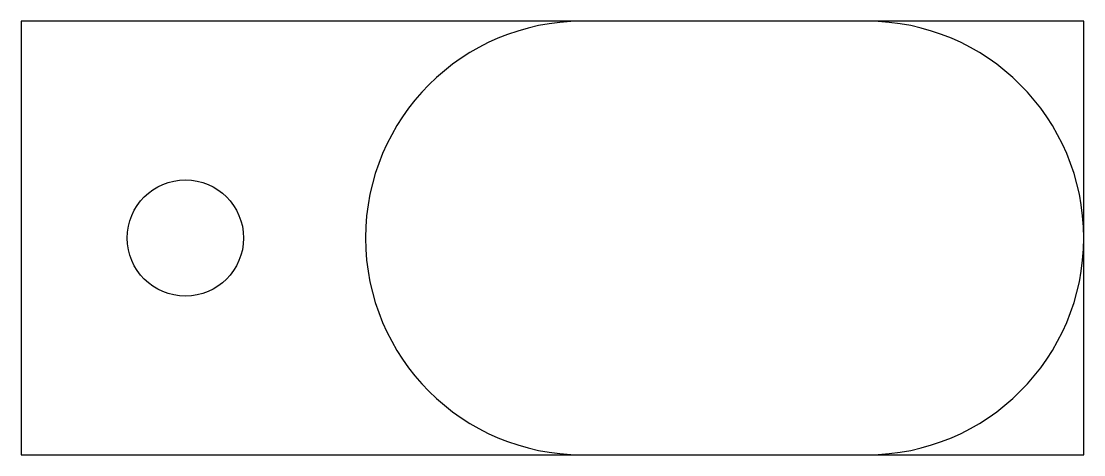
# Model space of a CAD drawing. Header units: millimetres. Extents: x 0 to 46.6, y 0 to 19.
import ezdxf

# ---------------------------------------------------------------- set-up
doc = ezdxf.new("R2010")
doc.units = ezdxf.units.MM
doc.layers.add('OUTLINE', color=7, linetype='Continuous')

msp = doc.modelspace()

# ---------------------------------------------------------------- linework, layer by layer
at = {"layer": 'OUTLINE'}
for p, q in [((24.6, 19), (0, 19)), ((0, 19), (0, 0)), ((37.1, 19), (24.6, 19)), ((46.6, 19), (37.1, 19)), ((46.6, 9.5), (46.6, 19)), ((46.6, 0), (46.6, 9.5)), ((0, 0), (24.6, 0)), ((24.6, 0), (37.1, 0)), ((37.1, 0), (46.6, 0))]:
    msp.add_line(p, q, dxfattribs=at)
msp.add_circle((7.2, 9.5), 2.55, dxfattribs=at)
for centre, start, end in [((24.6, 9.5), 90, 270), ((37.1, 9.5), 270, 90)]:
    msp.add_arc(centre, 9.5, start, end, dxfattribs=at)

doc.saveas('drawing.dxf')
